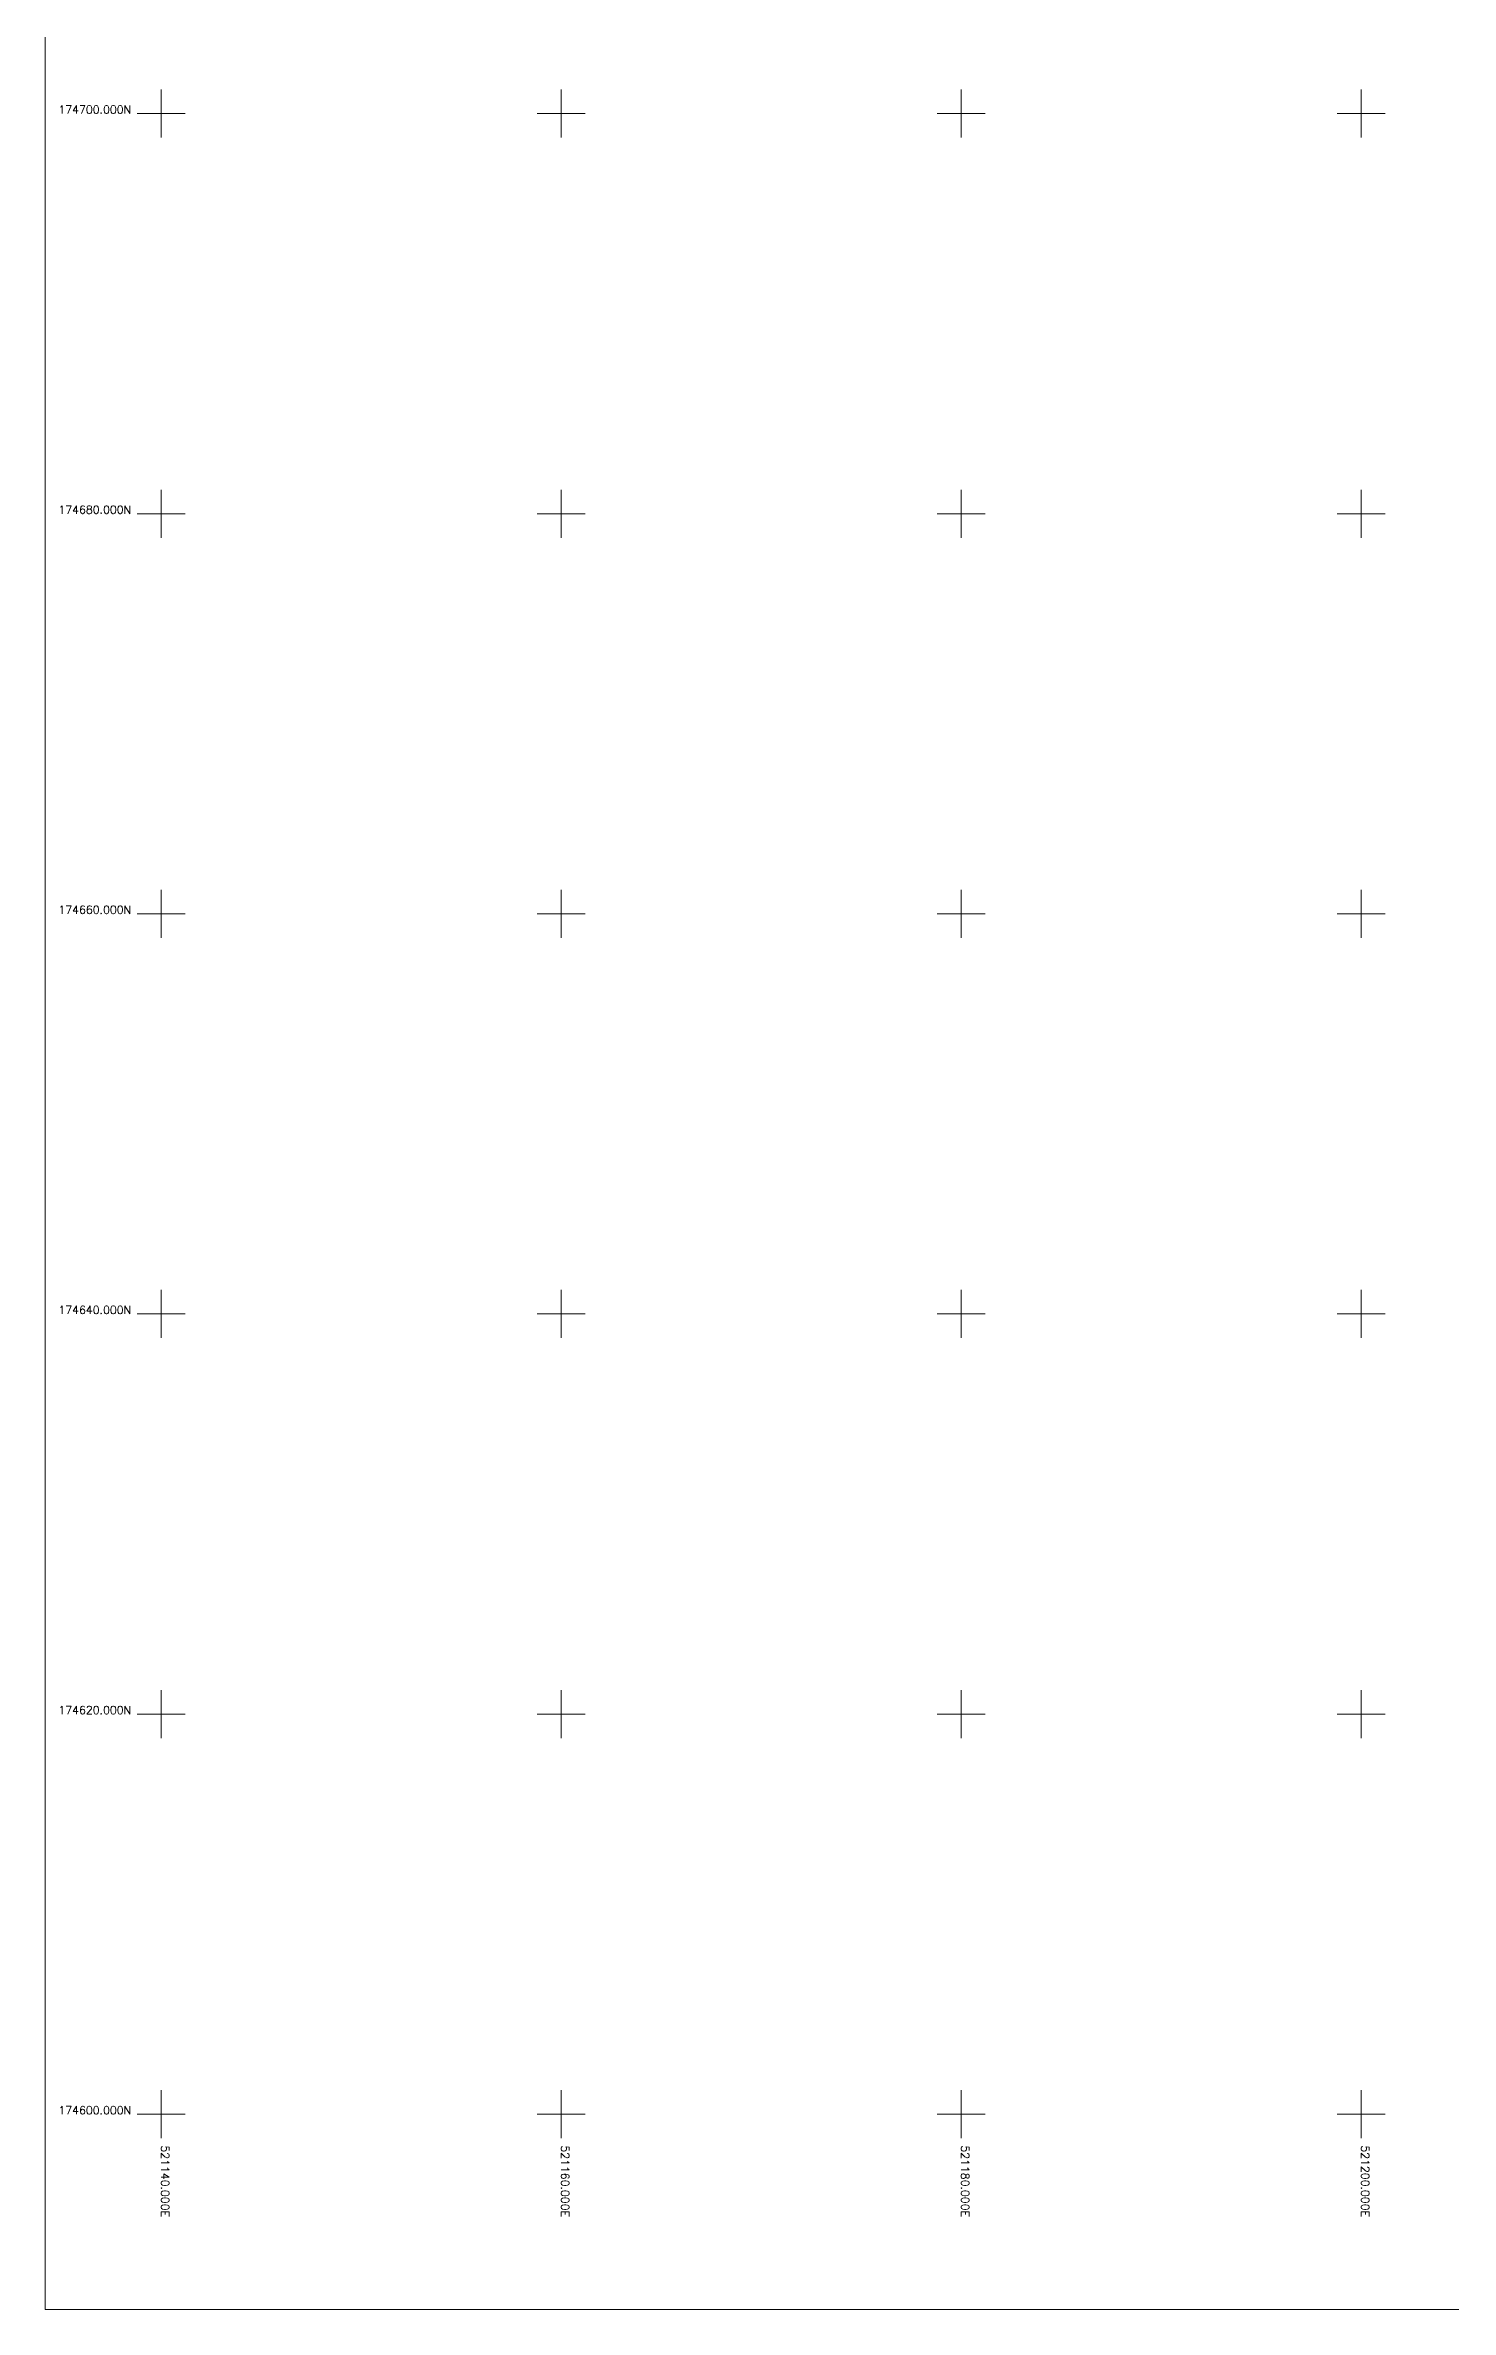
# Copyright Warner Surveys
# Model space of a CAD drawing. Extents: x 521064 to 521635, y 174590 to 175241.
# Drawn here: x 521134.2 to 521204.5, y 174590.2 to 174703.4 of the extents above; entities that cross this region are included whole.
import ezdxf
from ezdxf.enums import TextEntityAlignment as Align

# ---------------------------------------------------------------- set-up
doc = ezdxf.new("R2010")
doc.units = 0
for name, color, linetype, lineweight in [('I031G_SURVEY-GRID', 7, 'CONTINUOUS', 18), ('I031T_SURVEY-GRID-TXT', 7, 'CONTINUOUS', 13), ('I901G_TITLE-SHEET', 7, 'CONTINUOUS', 18)]:
    doc.layers.add(name, color=color, linetype=linetype, lineweight=lineweight)
doc.styles.add('MONOTXT', font='simplex.shx')

msp = doc.modelspace()

# ---------------------------------------------------------------- linework, layer by layer
at = {"layer": 'I031G_SURVEY-GRID'}
for p, q in [((521140, 174701.2), (521140, 174698.8)), ((521160, 174701.2), (521160, 174698.8)), ((521180, 174701.2), (521180, 174698.8)), ((521200, 174701.2), (521200, 174698.8)), ((521138.8, 174700), (521141.2, 174700)), ((521158.8, 174700), (521161.2, 174700)), ((521178.8, 174700), (521181.2, 174700)), ((521198.8, 174700), (521201.2, 174700)), ((521140, 174681.2), (521140, 174678.8)), ((521160, 174681.2), (521160, 174678.8)), ((521180, 174681.2), (521180, 174678.8)), ((521200, 174681.2), (521200, 174678.8)), ((521138.8, 174680), (521141.2, 174680)), ((521158.8, 174680), (521161.2, 174680)), ((521178.8, 174680), (521181.2, 174680)), ((521198.8, 174680), (521201.2, 174680)), ((521140, 174661.2), (521140, 174658.8)), ((521160, 174661.2), (521160, 174658.8)), ((521180, 174661.2), (521180, 174658.8)), ((521200, 174661.2), (521200, 174658.8)), ((521138.8, 174660), (521141.2, 174660)), ((521158.8, 174660), (521161.2, 174660)), ((521178.8, 174660), (521181.2, 174660)), ((521198.8, 174660), (521201.2, 174660)), ((521140, 174641.2), (521140, 174638.8)), ((521160, 174641.2), (521160, 174638.8)), ((521180, 174641.2), (521180, 174638.8)), ((521200, 174641.2), (521200, 174638.8)), ((521138.8, 174640), (521141.2, 174640)), ((521158.8, 174640), (521161.2, 174640)), ((521178.8, 174640), (521181.2, 174640)), ((521198.8, 174640), (521201.2, 174640)), ((521140, 174621.2), (521140, 174618.8)), ((521160, 174621.2), (521160, 174618.8)), ((521180, 174621.2), (521180, 174618.8)), ((521200, 174621.2), (521200, 174618.8)), ((521138.8, 174620), (521141.2, 174620)), ((521158.8, 174620), (521161.2, 174620)), ((521178.8, 174620), (521181.2, 174620)), ((521198.8, 174620), (521201.2, 174620)), ((521140, 174601.2), (521140, 174598.8)), ((521160, 174601.2), (521160, 174598.8)), ((521180, 174601.2), (521180, 174598.8)), ((521200, 174601.2), (521200, 174598.8)), ((521138.8, 174600), (521141.2, 174600)), ((521158.8, 174600), (521161.2, 174600)), ((521178.8, 174600), (521181.2, 174600)), ((521198.8, 174600), (521201.2, 174600))]:
    msp.add_line(p, q, dxfattribs=at)
at = {"layer": 'I901G_TITLE-SHEET'}
msp.add_lwpolyline([(521342.81, 174590.23), (521134.21, 174590.23), (521134.21, 174754.43), (521342.81, 174754.43)], close=True, dxfattribs=at)

# ---------------------------------------------------------------- texts
at = {"layer": 'I031T_SURVEY-GRID-TXT', "style": 'MONOTXT'}
for s, p in [('174700.000N', (521134.87, 174700)), ('174680.000N', (521134.87, 174680)), ('174660.000N', (521134.87, 174660)), ('174640.000N', (521134.87, 174640)), ('174620.000N', (521134.87, 174620)), ('174600.000N', (521134.87, 174600))]:
    msp.add_text(s, height=0.4, dxfattribs=at).set_placement(p)
for s, p in [('521140.000E', (521140, 174594.86)), ('521160.000E', (521160, 174594.86)), ('521180.000E', (521180, 174594.86)), ('521200.000E', (521200, 174594.86))]:
    msp.add_text(s, height=0.4, rotation=270, dxfattribs=at).set_placement(p, align=Align.RIGHT)

doc.saveas('drawing.dxf')
